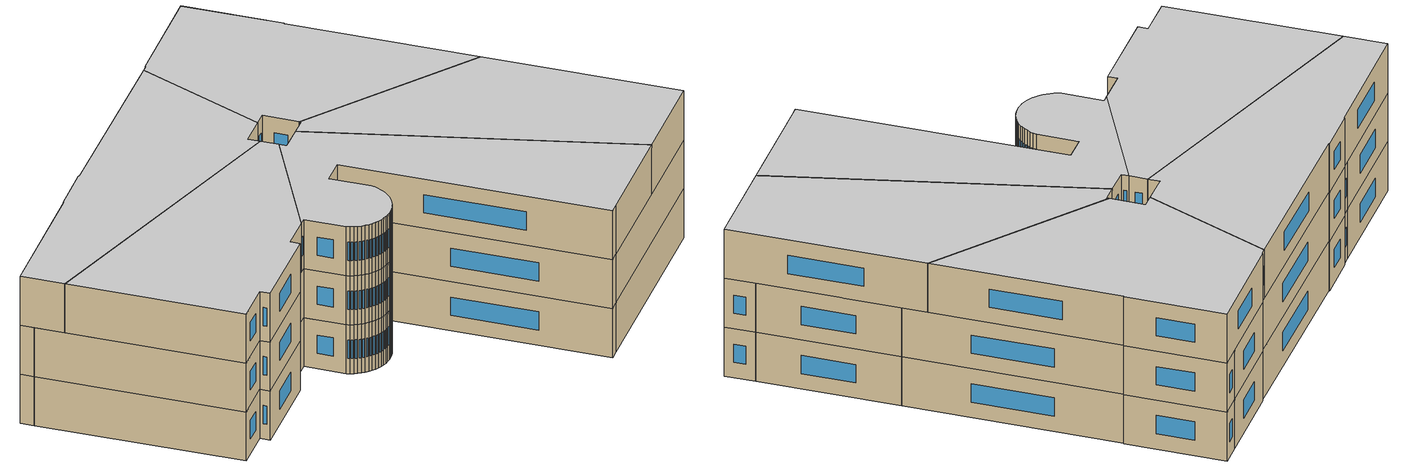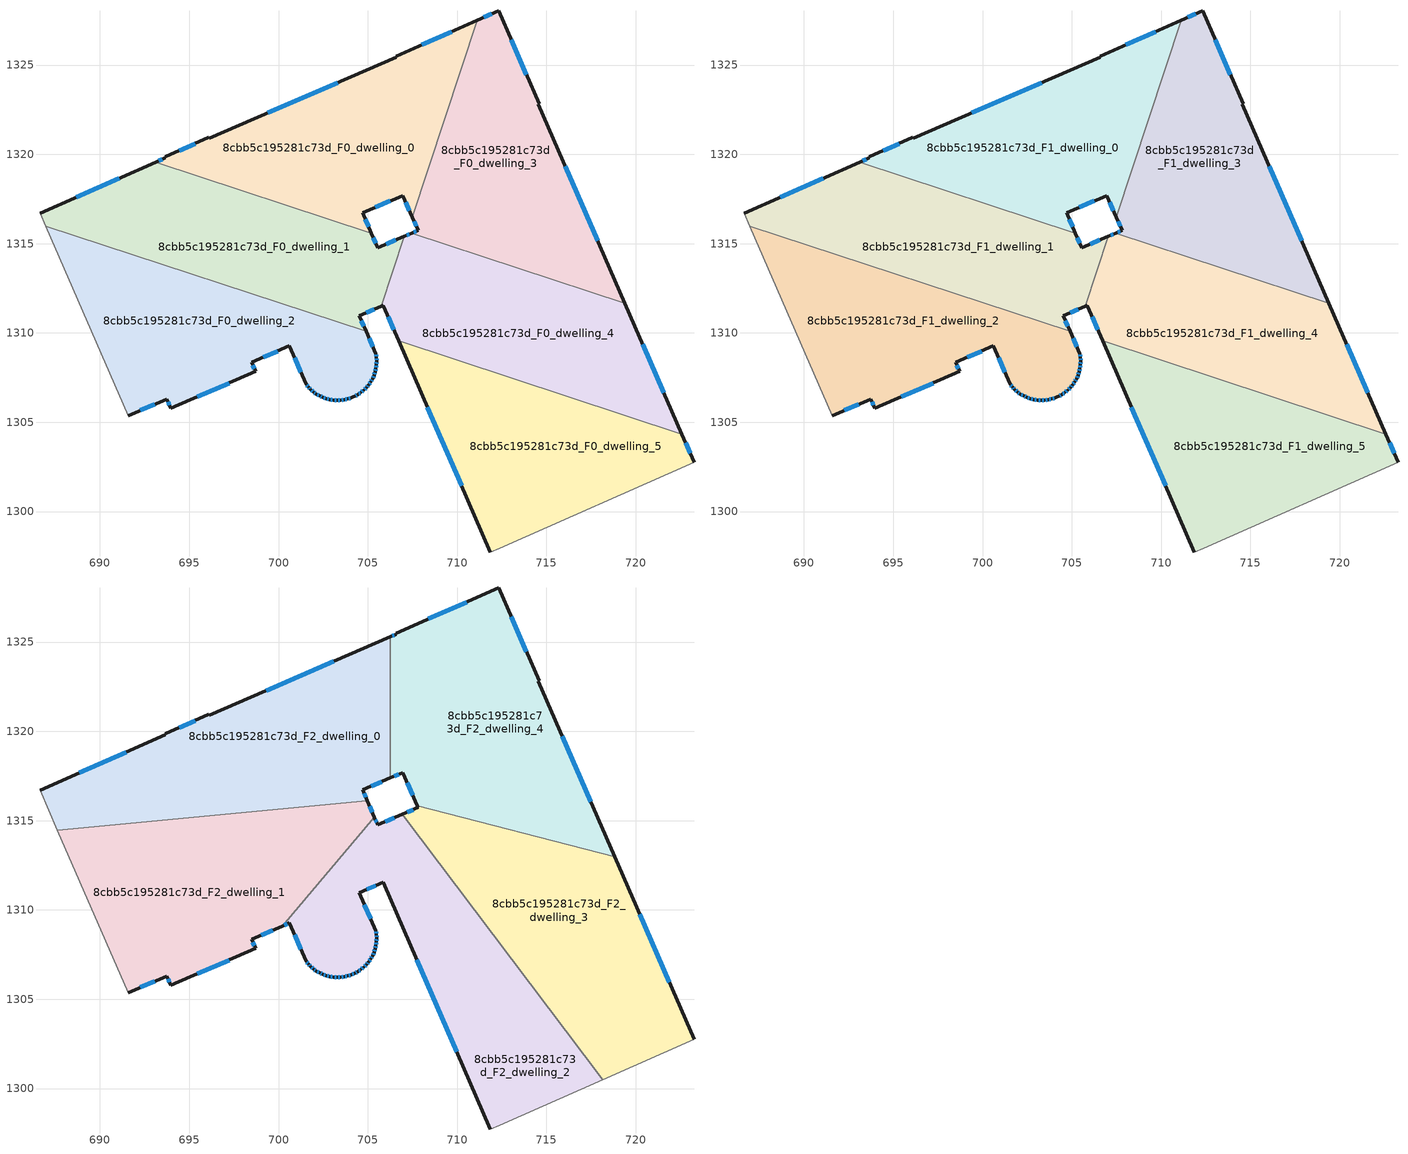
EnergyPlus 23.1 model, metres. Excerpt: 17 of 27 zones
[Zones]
8cbb5c195281c73d_F0_dwelling_0
 floor ground (EU_floor_Construction): 711.12,1327.51 707.49,1316.47 706.96,1317.7 704.71,1316.72 705.19,1315.6 693.11,1319.57 693.66,1319.81 693.67,1319.86 696.1,1320.95 696.13,1320.91 706.59,1325.44 706.59,1325.5 z0
 wall outside (EU_wall_Construction): 711.12,1327.51 706.59,1325.5 706.59,1325.44 696.13,1320.91 696.1,1320.95 693.67,1319.86 693.66,1319.81 693.11,1319.57 / 705.19,1315.6 704.71,1316.72 706.96,1317.7 707.49,1316.47 z0:3
 wall to 8cbb5c195281c73d_F0_dwelling_3 (EU_wall_Construction): 707.49,1316.47 711.12,1327.51 z0:3
 wall to 8cbb5c195281c73d_F0_dwelling_1 (EU_wall_Construction): 693.11,1319.57 705.19,1315.6 z0:3
 window (EU_Window_Construction): 703.31,1324.02 699.41,1322.33 / 709.7,1326.88 708.01,1326.13 / 707.13,1317.31 707.33,1316.86 / 705.41,1317.03 706.26,1317.39 / 705.04,1315.95 704.86,1316.37 / 693.49,1319.73 693.29,1319.64 / 695.34,1320.61 694.43,1320.2 z0.94:2.06
8cbb5c195281c73d_F0_dwelling_1
 floor ground (EU_floor_Construction): 707.04,1315.41 705.76,1311.51 704.52,1310.98 704.9,1310.09 686.96,1315.99 686.64,1316.7 693.11,1319.57 705.19,1315.6 705.55,1314.77 z0
 wall outside (EU_wall_Construction): 704.9,1310.09 704.52,1310.98 705.76,1311.51 / 693.11,1319.57 686.64,1316.7 / 707.04,1315.41 705.55,1314.77 705.19,1315.6 z0:3
 wall adiabatic (EU_wall_Construction): 686.64,1316.7 686.96,1315.99 z0:3
 wall to 8cbb5c195281c73d_F0_dwelling_2 (EU_wall_Construction): 686.96,1315.99 704.9,1310.09 z0:3
 wall to 8cbb5c195281c73d_F0_dwelling_4 (EU_wall_Construction): 705.76,1311.51 707.04,1315.41 z0:3
 window (EU_Window_Construction): 704.78,1310.37 704.64,1310.7 / 691.09,1318.67 688.67,1317.6 / 705.44,1315.03 705.3,1315.34 / 706.57,1315.21 706.02,1314.97 / 704.91,1311.14 705.37,1311.34 z0.94:2.06
8cbb5c195281c73d_F0_dwelling_2
 floor ground (EU_floor_Construction): 704.9,1310.09 705.45,1308.83 705.48,1308.63 705.49,1308.43 705.48,1308.22 705.45,1308.02 705.41,1307.82 705.35,1307.63 705.26,1307.44 705.17,1307.27 705.05,1307.09 704.92,1306.94 704.77,1306.79 704.62,1306.67 704.45,1306.55 704.27,1306.45 704.19,1306.42 704.08,1306.37 703.88,1306.3 703.68,1306.26 703.48,1306.24 703.28,1306.22 703.07,1306.24 702.87,1306.27 702.67,1306.32 702.48,1306.39 702.3,1306.48 702.12,1306.57 701.96,1306.7 701.8,1306.83 701.66,1306.98 701.54,1307.13 700.61,1309.28 698.49,1308.36 698.72,1307.84 693.96,1305.78 693.74,1306.3 691.58,1305.37 686.96,1315.99 z0
 wall outside (EU_wall_Construction): 691.58,1305.37 693.74,1306.3 693.96,1305.78 698.72,1307.84 698.49,1308.36 700.61,1309.28 701.54,1307.13 701.66,1306.98 701.8,1306.83 701.96,1306.7 702.12,1306.57 702.3,1306.48 702.48,1306.39 702.67,1306.32 702.87,1306.27 703.07,1306.24 703.28,1306.22 703.48,1306.24 703.68,1306.26 703.88,1306.3 704.08,1306.37 704.19,1306.42 704.27,1306.45 704.45,1306.55 704.62,1306.67 704.77,1306.79 704.92,1306.94 705.05,1307.09 705.17,1307.27 705.26,1307.44 705.35,1307.63 705.41,1307.82 705.45,1308.02 705.48,1308.22 705.49,1308.43 705.48,1308.63 705.45,1308.83 704.9,1310.09 z0:3
 wall adiabatic (EU_wall_Construction): 686.96,1315.99 691.58,1305.37 z0:3
 window (EU_Window_Construction): 703.55,1306.25 703.62,1306.25 / 703.35,1306.23 703.42,1306.23 / 703.14,1306.24 703.22,1306.23 / 702.94,1306.26 703.01,1306.25 / 702.74,1306.31 702.81,1306.29 / 702.54,1306.37 702.61,1306.35 / 702.36,1306.45 702.42,1306.42 / 702.18,1306.54 702.24,1306.51 / 702.01,1306.66 702.07,1306.61 / 701.85,1306.79 701.91,1306.74 / 701.71,1306.93 701.76,1306.88 / 701.58,1307.08 701.62,1307.03 / 700.9,1308.61 701.25,1307.81 / 699.15,1308.65 699.95,1308.99 / 698.64,1308.01 698.56,1308.2 / 695.45,1306.43 697.23,1307.2 / 693.81,1306.14 693.89,1305.94 / 692.26,1305.66 693.07,1306.01 / 705.28,1309.23 705.07,1309.7 / 705.47,1308.7 705.46,1308.77 / 705.49,1308.5 705.49,1308.57 / 705.48,1308.29 705.49,1308.37 / 705.46,1308.09 705.47,1308.16 / 705.42,1307.88 705.44,1307.96 / 705.37,1307.69 705.39,1307.76 / 705.29,1307.5 705.32,1307.57 / 705.2,1307.32 705.23,1307.39 / 705.08,1307.15 705.13,1307.21 / 704.96,1306.99 705.01,1307.05 / 704.82,1306.84 704.87,1306.9 / 704.67,1306.71 704.72,1306.75 / 704.5,1306.59 704.56,1306.63 / 704.33,1306.48 704.39,1306.52 / 703.94,1306.33 704.02,1306.35 / 703.75,1306.28 703.82,1306.29 z0.94:2.06
8cbb5c195281c73d_F0_dwelling_3
 floor ground (EU_floor_Construction): 712.32,1328.04 714.58,1322.84 714.54,1322.82 719.39,1311.67 707.46,1315.59 707.81,1315.74 707.49,1316.47 711.12,1327.51 z0
 wall outside (EU_wall_Construction): 719.39,1311.67 714.54,1322.82 714.58,1322.84 712.32,1328.04 711.12,1327.51 / 707.49,1316.47 707.81,1315.74 707.46,1315.59 z0:3
 wall to 8cbb5c195281c73d_F0_dwelling_4 (EU_wall_Construction): 707.46,1315.59 719.39,1311.67 z0:3
 window (EU_Window_Construction): 711.95,1327.87 711.5,1327.67 / 713.87,1324.47 713.03,1326.41 / 717.87,1315.17 716.06,1319.32 / 707.7,1315.69 707.57,1315.64 / 707.59,1316.24 707.71,1315.97 z0.94:2.06
8cbb5c195281c73d_F0_dwelling_4
 floor ground (EU_floor_Construction): 719.39,1311.67 722.57,1304.34 706.72,1309.55 705.86,1311.52 705.85,1311.55 705.76,1311.51 707.04,1315.41 707.46,1315.59 z0
 wall outside (EU_wall_Construction): 722.57,1304.34 719.39,1311.67 / 705.76,1311.51 705.85,1311.55 705.86,1311.52 706.72,1309.55 / 707.46,1315.59 707.04,1315.41 z0:3
 wall to 8cbb5c195281c73d_F0_dwelling_5 (EU_wall_Construction): 706.72,1309.55 722.57,1304.34 z0:3
 window (EU_Window_Construction): 721.58,1306.64 720.39,1309.37 / 706.13,1310.9 706.45,1310.17 / 707.33,1315.53 707.17,1315.47 z0.94:2.06
8cbb5c195281c73d_F0_dwelling_5
 floor ground (EU_floor_Construction): 722.57,1304.34 723.26,1302.76 712.38,1297.95 711.86,1297.72 706.72,1309.55 z0
 wall outside (EU_wall_Construction): 723.26,1302.76 722.57,1304.34 / 706.72,1309.55 711.86,1297.72 z0:3
 wall adiabatic (EU_wall_Construction): 711.86,1297.72 712.38,1297.95 723.26,1302.76 z0:3
 window (EU_Window_Construction): 723.05,1303.26 722.79,1303.85 / 708.33,1305.84 710.25,1301.43 z0.94:2.06
8cbb5c195281c73d_F1_dwelling_0
 floor to 8cbb5c195281c73d_F0_dwelling_0 (EU_floor_Construction): 711.12,1327.51 707.49,1316.47 706.96,1317.7 704.71,1316.72 705.19,1315.6 693.11,1319.57 693.66,1319.81 693.67,1319.86 696.1,1320.95 696.13,1320.91 706.59,1325.44 706.59,1325.5 z3
 wall outside (EU_wall_Construction): 711.12,1327.51 706.59,1325.5 706.59,1325.44 696.13,1320.91 696.1,1320.95 693.67,1319.86 693.66,1319.81 693.11,1319.57 / 705.19,1315.6 704.71,1316.72 706.96,1317.7 707.49,1316.47 z3:6
 wall to 8cbb5c195281c73d_F1_dwelling_3 (EU_wall_Construction): 707.49,1316.47 711.12,1327.51 z3:6
 wall to 8cbb5c195281c73d_F1_dwelling_1 (EU_wall_Construction): 693.11,1319.57 705.19,1315.6 z3:6
 window (EU_Window_Construction): 703.31,1324.02 699.41,1322.33 / 709.7,1326.88 708.01,1326.13 / 707.13,1317.31 707.33,1316.86 / 705.41,1317.03 706.26,1317.39 / 705.04,1315.95 704.86,1316.37 / 693.49,1319.73 693.29,1319.64 / 695.34,1320.61 694.43,1320.2 z3.94:5.06
8cbb5c195281c73d_F1_dwelling_1
 floor to 8cbb5c195281c73d_F0_dwelling_1 (EU_floor_Construction): 707.04,1315.41 705.76,1311.51 704.52,1310.98 704.9,1310.09 686.96,1315.99 686.64,1316.7 693.11,1319.57 705.19,1315.6 705.55,1314.77 z3
 wall outside (EU_wall_Construction): 704.9,1310.09 704.52,1310.98 705.76,1311.51 / 693.11,1319.57 686.64,1316.7 / 707.04,1315.41 705.55,1314.77 705.19,1315.6 z3:6
 wall adiabatic (EU_wall_Construction): 686.64,1316.7 686.96,1315.99 z3:6
 wall to 8cbb5c195281c73d_F1_dwelling_2 (EU_wall_Construction): 686.96,1315.99 704.9,1310.09 z3:6
 wall to 8cbb5c195281c73d_F1_dwelling_4 (EU_wall_Construction): 705.76,1311.51 707.04,1315.41 z3:6
 window (EU_Window_Construction): 704.78,1310.37 704.64,1310.7 / 691.09,1318.67 688.67,1317.6 / 705.44,1315.03 705.3,1315.34 / 706.57,1315.21 706.02,1314.97 / 704.91,1311.14 705.37,1311.34 z3.94:5.06
8cbb5c195281c73d_F1_dwelling_2
 floor to 8cbb5c195281c73d_F0_dwelling_2 (EU_floor_Construction): 704.9,1310.09 705.45,1308.83 705.48,1308.63 705.49,1308.43 705.48,1308.22 705.45,1308.02 705.41,1307.82 705.35,1307.63 705.26,1307.44 705.17,1307.27 705.05,1307.09 704.92,1306.94 704.77,1306.79 704.62,1306.67 704.45,1306.55 704.27,1306.45 704.19,1306.42 704.08,1306.37 703.88,1306.3 703.68,1306.26 703.48,1306.24 703.28,1306.22 703.07,1306.24 702.87,1306.27 702.67,1306.32 702.48,1306.39 702.3,1306.48 702.12,1306.57 701.96,1306.7 701.8,1306.83 701.66,1306.98 701.54,1307.13 700.61,1309.28 698.49,1308.36 698.72,1307.84 693.96,1305.78 693.74,1306.3 691.58,1305.37 686.96,1315.99 z3
 wall outside (EU_wall_Construction): 691.58,1305.37 693.74,1306.3 693.96,1305.78 698.72,1307.84 698.49,1308.36 700.61,1309.28 701.54,1307.13 701.66,1306.98 701.8,1306.83 701.96,1306.7 702.12,1306.57 702.3,1306.48 702.48,1306.39 702.67,1306.32 702.87,1306.27 703.07,1306.24 703.28,1306.22 703.48,1306.24 703.68,1306.26 703.88,1306.3 704.08,1306.37 704.19,1306.42 704.27,1306.45 704.45,1306.55 704.62,1306.67 704.77,1306.79 704.92,1306.94 705.05,1307.09 705.17,1307.27 705.26,1307.44 705.35,1307.63 705.41,1307.82 705.45,1308.02 705.48,1308.22 705.49,1308.43 705.48,1308.63 705.45,1308.83 704.9,1310.09 z3:6
 wall adiabatic (EU_wall_Construction): 686.96,1315.99 691.58,1305.37 z3:6
 window (EU_Window_Construction): 703.55,1306.25 703.62,1306.25 / 703.35,1306.23 703.42,1306.23 / 703.14,1306.24 703.22,1306.23 / 702.94,1306.26 703.01,1306.25 / 702.74,1306.31 702.81,1306.29 / 702.54,1306.37 702.61,1306.35 / 702.36,1306.45 702.42,1306.42 / 702.18,1306.54 702.24,1306.51 / 702.01,1306.66 702.07,1306.61 / 701.85,1306.79 701.91,1306.74 / 701.71,1306.93 701.76,1306.88 / 701.58,1307.08 701.62,1307.03 / 700.9,1308.61 701.25,1307.81 / 699.15,1308.65 699.95,1308.99 / 698.64,1308.01 698.56,1308.2 / 695.45,1306.43 697.23,1307.2 / 693.81,1306.14 693.89,1305.94 / 692.26,1305.66 693.07,1306.01 / 705.28,1309.23 705.07,1309.7 / 705.47,1308.7 705.46,1308.77 / 705.49,1308.5 705.49,1308.57 / 705.48,1308.29 705.49,1308.37 / 705.46,1308.09 705.47,1308.16 / 705.42,1307.88 705.44,1307.96 / 705.37,1307.69 705.39,1307.76 / 705.29,1307.5 705.32,1307.57 / 705.2,1307.32 705.23,1307.39 / 705.08,1307.15 705.13,1307.21 / 704.96,1306.99 705.01,1307.05 / 704.82,1306.84 704.87,1306.9 / 704.67,1306.71 704.72,1306.75 / 704.5,1306.59 704.56,1306.63 / 704.33,1306.48 704.39,1306.52 / 703.94,1306.33 704.02,1306.35 / 703.75,1306.28 703.82,1306.29 z3.94:5.06
8cbb5c195281c73d_F1_dwelling_3
 floor to 8cbb5c195281c73d_F0_dwelling_3 (EU_floor_Construction): 712.32,1328.04 714.58,1322.84 714.54,1322.82 719.39,1311.67 707.46,1315.59 707.81,1315.74 707.49,1316.47 711.12,1327.51 z3
 wall outside (EU_wall_Construction): 719.39,1311.67 714.54,1322.82 714.58,1322.84 712.32,1328.04 711.12,1327.51 / 707.49,1316.47 707.81,1315.74 707.46,1315.59 z3:6
 wall to 8cbb5c195281c73d_F1_dwelling_4 (EU_wall_Construction): 707.46,1315.59 719.39,1311.67 z3:6
 window (EU_Window_Construction): 711.95,1327.87 711.5,1327.67 / 713.87,1324.47 713.03,1326.41 / 717.87,1315.17 716.06,1319.32 / 707.7,1315.69 707.57,1315.64 / 707.59,1316.24 707.71,1315.97 z3.94:5.06
8cbb5c195281c73d_F1_dwelling_4
 floor to 8cbb5c195281c73d_F0_dwelling_4 (EU_floor_Construction): 719.39,1311.67 722.57,1304.34 706.72,1309.55 705.86,1311.52 705.85,1311.55 705.76,1311.51 707.04,1315.41 707.46,1315.59 z3
 wall outside (EU_wall_Construction): 722.57,1304.34 719.39,1311.67 / 705.76,1311.51 705.85,1311.55 705.86,1311.52 706.72,1309.55 / 707.46,1315.59 707.04,1315.41 z3:6
 wall to 8cbb5c195281c73d_F1_dwelling_5 (EU_wall_Construction): 706.72,1309.55 722.57,1304.34 z3:6
 window (EU_Window_Construction): 721.58,1306.64 720.39,1309.37 / 706.13,1310.9 706.45,1310.17 / 707.33,1315.53 707.17,1315.47 z3.94:5.06
8cbb5c195281c73d_F1_dwelling_5
 floor to 8cbb5c195281c73d_F0_dwelling_5 (EU_floor_Construction): 722.57,1304.34 723.26,1302.76 712.38,1297.95 711.86,1297.72 706.72,1309.55 z3
 wall outside (EU_wall_Construction): 723.26,1302.76 722.57,1304.34 / 706.72,1309.55 711.86,1297.72 z3:6
 wall adiabatic (EU_wall_Construction): 711.86,1297.72 712.38,1297.95 723.26,1302.76 z3:6
 window (EU_Window_Construction): 723.05,1303.26 722.79,1303.85 / 708.33,1305.84 710.25,1301.43 z3.94:5.06
8cbb5c195281c73d_F2_dwelling_0
 floor to 8cbb5c195281c73d_F1_dwelling_0 (EU_floor_Construction): 706.26,1325.3 706.26,1317.39 704.71,1316.72 704.97,1316.11 703.93,1316.01 693.11,1319.57 693.66,1319.81 693.67,1319.86 696.1,1320.95 696.13,1320.91 z6
 floor to 8cbb5c195281c73d_F1_dwelling_1 (EU_floor_Construction): 703.93,1316.01 691.76,1314.85 686.64,1316.7 693.11,1319.57 z6; 691.76,1314.85 690.72,1314.75 686.96,1315.99 686.64,1316.7 z6
 floor to 8cbb5c195281c73d_F1_dwelling_2 (EU_floor_Construction): 690.72,1314.75 687.62,1314.46 686.96,1315.99 z6
 wall outside (EU_wall_Construction): 706.26,1325.3 696.13,1320.91 696.1,1320.95 693.67,1319.86 693.66,1319.81 686.64,1316.7 / 704.97,1316.11 704.71,1316.72 706.26,1317.39 z6:9
 wall adiabatic (EU_wall_Construction): 686.64,1316.7 687.62,1314.46 z6:9
 wall to 8cbb5c195281c73d_F2_dwelling_4 (EU_wall_Construction): 706.26,1317.39 706.26,1325.3 z6:9
 wall to 8cbb5c195281c73d_F2_dwelling_1 (EU_wall_Construction): 687.62,1314.46 704.97,1316.11 z6:9
 window (EU_Window_Construction): 695.34,1320.61 694.43,1320.2 / 703.08,1323.92 699.3,1322.28 / 705.19,1316.93 705.77,1317.18 / 704.89,1316.3 704.79,1316.53 / 691.46,1318.83 688.84,1317.68 z6.94:8.06
 ceiling to 8cbb5c195281c73d_F3_dwelling_0 (EU_floor_Construction): 704.97,1316.11 704.71,1316.72 706.26,1317.39 706.26,1325.3 696.13,1320.91 696.1,1320.95 693.67,1319.86 693.66,1319.81 686.64,1316.7 687.62,1314.46 z9
8cbb5c195281c73d_F2_dwelling_1
 floor to 8cbb5c195281c73d_F1_dwelling_0 (EU_floor_Construction): 704.97,1316.11 705.19,1315.6 703.93,1316.01 z6
 floor to 8cbb5c195281c73d_F1_dwelling_1 (EU_floor_Construction): 705.19,1315.6 705.37,1315.19 703.21,1312.65 701.59,1311.18 690.72,1314.75 703.93,1316.01 z6; 703.21,1312.65 701.88,1311.08 701.59,1311.18 z6
 floor to 8cbb5c195281c73d_F1_dwelling_2 (EU_floor_Construction): 701.59,1311.18 698.49,1308.36 698.72,1307.84 693.96,1305.78 693.74,1306.3 691.58,1305.37 687.62,1314.46 690.72,1314.75 z6; 701.88,1311.08 700.2,1309.1 698.49,1308.36 701.59,1311.18 z6
 wall outside (EU_wall_Construction): 691.58,1305.37 693.74,1306.3 693.96,1305.78 698.72,1307.84 698.49,1308.36 700.2,1309.1 / 705.37,1315.19 704.97,1316.11 z6:9
 wall adiabatic (EU_wall_Construction): 687.62,1314.46 691.58,1305.37 z6:9
 wall to 8cbb5c195281c73d_F2_dwelling_2 (EU_wall_Construction): 700.2,1309.1 705.37,1315.19 z6:9
 window (EU_Window_Construction): 695.45,1306.43 697.23,1307.2 / 693.81,1306.14 693.89,1305.94 / 692.26,1305.66 693.07,1306.01 / 705.24,1315.48 705.1,1315.82 / 699.02,1308.59 699.66,1308.87 / 698.64,1308.01 698.56,1308.2 z6.94:8.06
 ceiling to 8cbb5c195281c73d_F3_dwelling_1 (EU_floor_Construction): 700.2,1309.1 705.37,1315.19 704.97,1316.11 687.62,1314.46 691.58,1305.37 693.74,1306.3 693.96,1305.78 698.72,1307.84 698.49,1308.36 z9
8cbb5c195281c73d_F2_dwelling_2
 floor to 8cbb5c195281c73d_F1_dwelling_1 (EU_floor_Construction): 706.92,1315.36 706.99,1315.26 705.76,1311.51 704.52,1310.98 704.9,1310.09 701.88,1311.08 705.37,1315.19 705.55,1314.77 z6
 floor to 8cbb5c195281c73d_F1_dwelling_2 (EU_floor_Construction): 704.9,1310.09 705.45,1308.83 705.48,1308.63 705.49,1308.43 705.48,1308.22 705.45,1308.02 705.41,1307.82 705.35,1307.63 705.26,1307.44 705.17,1307.27 705.05,1307.09 704.92,1306.94 704.77,1306.79 704.62,1306.67 704.45,1306.55 704.27,1306.45 704.08,1306.37 703.88,1306.3 703.68,1306.26 703.48,1306.24 703.28,1306.22 703.07,1306.24 702.87,1306.27 702.67,1306.32 702.48,1306.39 702.3,1306.48 702.12,1306.57 701.96,1306.7 701.8,1306.83 701.66,1306.98 701.54,1307.13 700.61,1309.28 700.2,1309.1 701.88,1311.08 z6
 floor to 8cbb5c195281c73d_F1_dwelling_4 (EU_floor_Construction): 706.99,1315.26 712.83,1307.54 706.72,1309.55 705.86,1311.52 705.85,1311.55 705.76,1311.51 z6
 floor to 8cbb5c195281c73d_F1_dwelling_5 (EU_floor_Construction): 712.83,1307.54 718.15,1300.51 712.38,1297.95 711.86,1297.72 706.72,1309.55 z6
 wall outside (EU_wall_Construction): 700.2,1309.1 700.61,1309.28 701.54,1307.13 701.66,1306.98 701.8,1306.83 701.96,1306.7 702.12,1306.57 702.3,1306.48 702.48,1306.39 702.67,1306.32 702.87,1306.27 703.07,1306.24 703.28,1306.22 703.48,1306.24 703.68,1306.26 703.88,1306.3 704.08,1306.37 704.27,1306.45 704.45,1306.55 704.62,1306.67 704.77,1306.79 704.92,1306.94 705.05,1307.09 705.17,1307.27 705.26,1307.44 705.35,1307.63 705.41,1307.82 705.45,1308.02 705.48,1308.22 705.49,1308.43 705.48,1308.63 705.45,1308.83 704.52,1310.98 705.85,1311.55 711.86,1297.72 / 706.92,1315.36 705.55,1314.77 705.37,1315.19 z6:9
 wall adiabatic (EU_wall_Construction): 711.86,1297.72 712.38,1297.95 718.15,1300.51 z6:9
 wall to 8cbb5c195281c73d_F2_dwelling_3 (EU_wall_Construction): 718.15,1300.51 706.92,1315.36 z6:9
 window (EU_Window_Construction): 707.73,1307.22 709.98,1302.06 / 704.94,1311.16 705.43,1311.37 / 705.16,1309.5 704.81,1310.3 / 705.47,1308.7 705.46,1308.77 / 705.49,1308.5 705.49,1308.57 / 705.48,1308.29 705.49,1308.37 / 705.46,1308.09 705.47,1308.16 / 705.42,1307.88 705.44,1307.96 / 705.37,1307.69 705.39,1307.76 / 705.29,1307.5 705.32,1307.57 / 705.2,1307.32 705.23,1307.39 / 705.08,1307.15 705.13,1307.21 / 704.96,1306.99 705.01,1307.05 / 704.82,1306.84 704.87,1306.9 / 704.67,1306.71 704.72,1306.75 / 704.5,1306.59 704.56,1306.63 / 704.33,1306.48 704.39,1306.52 / 704.14,1306.4 704.21,1306.43 / 703.94,1306.33 704.02,1306.35 / 703.75,1306.28 703.82,1306.29 / 703.55,1306.25 703.62,1306.25 / 703.35,1306.23 703.42,1306.23 / 703.14,1306.24 703.22,1306.23 / 702.94,1306.26 703.01,1306.25 / 702.74,1306.31 702.81,1306.29 / 702.54,1306.37 702.61,1306.35 / 702.36,1306.45 702.42,1306.42 / 702.18,1306.54 702.24,1306.51 / 702.01,1306.66 702.07,1306.61 / 701.85,1306.79 701.91,1306.74 / 701.71,1306.93 701.76,1306.88 / 701.58,1307.08 701.62,1307.03 / 700.9,1308.61 701.25,1307.81 / 700.33,1309.16 700.48,1309.22 / 705.49,1314.9 705.43,1315.05 / 706.49,1315.17 705.98,1314.95 z6.94:8.06
 ceiling to 8cbb5c195281c73d_F3_dwelling_2 (EU_floor_Construction): 718.15,1300.51 706.92,1315.36 705.55,1314.77 705.37,1315.19 700.2,1309.1 700.61,1309.28 701.54,1307.13 701.66,1306.98 701.8,1306.83 701.96,1306.7 702.12,1306.57 702.3,1306.48 702.48,1306.39 702.67,1306.32 702.87,1306.27 703.07,1306.24 703.28,1306.22 703.48,1306.24 703.68,1306.26 703.88,1306.3 704.08,1306.37 704.27,1306.45 704.45,1306.55 704.62,1306.67 704.77,1306.79 704.92,1306.94 705.05,1307.09 705.17,1307.27 705.26,1307.44 705.35,1307.63 705.41,1307.82 705.45,1308.02 705.48,1308.22 705.49,1308.43 705.48,1308.63 705.45,1308.83 704.52,1310.98 705.85,1311.55 711.86,1297.72 712.38,1297.95 z9
8cbb5c195281c73d_F2_dwelling_3
 floor to 8cbb5c195281c73d_F1_dwelling_4 (EU_floor_Construction): 719.39,1311.67 722.57,1304.34 712.83,1307.54 706.99,1315.26 707.04,1315.41 707.46,1315.59 z6
 floor to 8cbb5c195281c73d_F1_dwelling_5 (EU_floor_Construction): 722.57,1304.34 723.26,1302.76 718.15,1300.51 712.83,1307.54 z6
 floor to 8cbb5c195281c73d_F1_dwelling_3 (EU_floor_Construction): 718.82,1312.98 719.39,1311.67 707.46,1315.59 707.81,1315.74 707.77,1315.84 z6
 wall outside (EU_wall_Construction): 707.77,1315.84 707.81,1315.74 706.92,1315.36 / 723.26,1302.76 718.82,1312.98 z6:9
 wall adiabatic (EU_wall_Construction): 718.15,1300.51 723.26,1302.76 z6:9
 wall to 8cbb5c195281c73d_F2_dwelling_4 (EU_wall_Construction): 718.82,1312.98 707.76,1315.84 z6:9
 window (EU_Window_Construction): 707.53,1315.62 707.2,1315.48 / 721.87,1305.96 720.21,1309.77 z6.94:8.06
 ceiling to 8cbb5c195281c73d_F3_dwelling_3 (EU_floor_Construction): 723.26,1302.76 718.82,1312.98 707.76,1315.84 707.81,1315.74 706.92,1315.36 718.15,1300.51 z9
8cbb5c195281c73d_F2_dwelling_4
 floor to 8cbb5c195281c73d_F1_dwelling_0 (EU_floor_Construction): 711.12,1327.51 707.49,1316.47 706.96,1317.7 706.26,1317.39 706.26,1325.3 706.59,1325.44 706.59,1325.5 z6
 floor to 8cbb5c195281c73d_F1_dwelling_3 (EU_floor_Construction): 712.32,1328.04 714.58,1322.84 714.54,1322.82 718.82,1312.98 707.77,1315.84 707.49,1316.47 711.12,1327.51 z6
 wall outside (EU_wall_Construction): 706.26,1317.39 706.96,1317.7 707.77,1315.84 / 718.82,1312.98 714.54,1322.82 714.58,1322.84 712.32,1328.04 706.59,1325.5 706.59,1325.44 706.26,1325.3 z6:9
 window (EU_Window_Construction): 707.22,1317.12 707.51,1316.42 / 706.48,1317.49 706.74,1317.6 / 706.48,1325.39 706.36,1325.34 / 710.53,1327.24 708.39,1326.3 / 713.87,1324.47 713.03,1326.41 / 717.48,1316.06 715.89,1319.73 z6.94:8.06
 ceiling to 8cbb5c195281c73d_F3_dwelling_4 (EU_floor_Construction): 718.82,1312.98 714.54,1322.82 714.58,1322.84 712.32,1328.04 706.59,1325.5 706.59,1325.44 706.26,1325.3 706.26,1317.39 706.96,1317.7 707.76,1315.84 z9
[Building]
EU S2 Campaign: North Axis=0; Terrain=City; Solar Distribution=FullExterior
[Site:Location]
Vienna: Latitude=48; Longitude=16.5; Time Zone=1; Elevation=183
[SizingPeriod:WeatherFileDays]
AnnualSizingPeriod: Begin Month=1; Begin Day of Month=1; End Month=12; End Day of Month=31; Day of Week for Start Day=Monday; Use Weather File Daylight Saving Period=No; Use Weather File Rain and Snow Indicators=No
[MATERIAL]
EU_InternalMass_Material: Roughness=MediumRough; Thickness=0.1; Conductivity=1; Density=1800; Specific Heat=900; Thermal Absorptance=0.9; Solar Absorptance=0.7; Visible Absorptance=0.7
[MATERIAL:NOMASS] Roughness=MediumRough; Thermal Absorptance=0.9; Solar Absorptance=0.7; Visible Absorptance=0.7
Name | Thermal Resistance
EU_wall_NoMass | 0.914258
EU_floor_NoMass | 1.09711
[WINDOWMATERIAL:SIMPLEGLAZINGSYSTEM]
EU_Window_SimpleGlazing: UFactor=2.09642; Solar Heat Gain Coefficient=0.65; Visible Transmittance=0.65
[CONSTRUCTION]
EU_wall_Construction: EU_wall_NoMass
EU_floor_Construction: EU_floor_NoMass
EU_Window_Construction: EU_Window_SimpleGlazing
EU_InternalMass_Construction: EU_InternalMass_Material
[ZONE] Type=1; Multiplier=1; Ceiling Height=autocalculate; Floor Area=autocalculate; Part of Total Floor Area=Yes
Name | Volume
8cbb5c195281c73d_F0_dwelling_0 | 274.454
8cbb5c195281c73d_F1_dwelling_0 | 274.453
8cbb5c195281c73d_F2_dwelling_0 | 329.832
8cbb5c195281c73d_F0_dwelling_1 | 273.992
8cbb5c195281c73d_F1_dwelling_1 | 273.991
8cbb5c195281c73d_F2_dwelling_1 | 329.804
8cbb5c195281c73d_F0_dwelling_2; 8cbb5c195281c73d_F1_dwelling_2 | 279.623
8cbb5c195281c73d_F2_dwelling_2 | 329.845
8cbb5c195281c73d_F0_dwelling_3; 8cbb5c195281c73d_F1_dwelling_3 | 273.289
8cbb5c195281c73d_F2_dwelling_3 | 329.801
8cbb5c195281c73d_F0_dwelling_4; 8cbb5c195281c73d_F1_dwelling_4 | 274.494
8cbb5c195281c73d_F2_dwelling_4 | 329.799
8cbb5c195281c73d_F0_dwelling_5; 8cbb5c195281c73d_F1_dwelling_5 | 273.269
[INTERNALMASS] Construction=EU_InternalMass_Construction
Name | Zone or ZoneList | Surface Area
8cbb5c195281c73d_F0_dwelling_0_EU_InternalMass | 8cbb5c195281c73d_F0_dwelling_0 | 91.4842
8cbb5c195281c73d_F0_dwelling_1_EU_InternalMass | 8cbb5c195281c73d_F0_dwelling_1 | 91.33
8cbb5c195281c73d_F0_dwelling_2_EU_InternalMass | 8cbb5c195281c73d_F0_dwelling_2 | 93.2072
8cbb5c195281c73d_F0_dwelling_3_EU_InternalMass | 8cbb5c195281c73d_F0_dwelling_3 | 91.0961
8cbb5c195281c73d_F0_dwelling_4_EU_InternalMass | 8cbb5c195281c73d_F0_dwelling_4 | 91.4979
8cbb5c195281c73d_F0_dwelling_5_EU_InternalMass | 8cbb5c195281c73d_F0_dwelling_5 | 91.0899
8cbb5c195281c73d_F1_dwelling_0_EU_InternalMass | 8cbb5c195281c73d_F1_dwelling_0 | 91.4842
8cbb5c195281c73d_F1_dwelling_1_EU_InternalMass | 8cbb5c195281c73d_F1_dwelling_1 | 91.33
8cbb5c195281c73d_F1_dwelling_2_EU_InternalMass | 8cbb5c195281c73d_F1_dwelling_2 | 93.2072
8cbb5c195281c73d_F1_dwelling_3_EU_InternalMass | 8cbb5c195281c73d_F1_dwelling_3 | 91.0961
8cbb5c195281c73d_F1_dwelling_4_EU_InternalMass | 8cbb5c195281c73d_F1_dwelling_4 | 91.4979
8cbb5c195281c73d_F1_dwelling_5_EU_InternalMass | 8cbb5c195281c73d_F1_dwelling_5 | 91.0899
8cbb5c195281c73d_F2_dwelling_0_EU_InternalMass | 8cbb5c195281c73d_F2_dwelling_0 | 109.946
8cbb5c195281c73d_F2_dwelling_1_EU_InternalMass | 8cbb5c195281c73d_F2_dwelling_1 | 109.936
8cbb5c195281c73d_F2_dwelling_2_EU_InternalMass | 8cbb5c195281c73d_F2_dwelling_2 | 109.949
8cbb5c195281c73d_F2_dwelling_3_EU_InternalMass | 8cbb5c195281c73d_F2_dwelling_3 | 109.943
8cbb5c195281c73d_F2_dwelling_4_EU_InternalMass | 8cbb5c195281c73d_F2_dwelling_4 | 109.934
[OTHEREQUIPMENT] Fuel Type=Electricity; Design Level Calculation Method=Watts/Area; Power per Zone Floor Area=1; Fraction Latent=0; Fraction Radiant=0; Fraction Lost=0; Carbon Dioxide Generation Rate=0; EndUse Subcategory=EU_Step8_InternalGains
Name | Zone or ZoneList or Space or SpaceList | Schedule
EU_Step8_InternalGain_8cbb5c195281c73d_F0_dwelling_0_f000 | 8cbb5c195281c73d_F0_dwelling_0 | EU_Step8_GainSchedule_8cbb5c195281c73d_F0_dwelling_0_f000
EU_Step8_InternalGain_8cbb5c195281c73d_F0_dwelling_1_f000 | 8cbb5c195281c73d_F0_dwelling_1 | EU_Step8_GainSchedule_8cbb5c195281c73d_F0_dwelling_1_f000
EU_Step8_InternalGain_8cbb5c195281c73d_F0_dwelling_2_f000 | 8cbb5c195281c73d_F0_dwelling_2 | EU_Step8_GainSchedule_8cbb5c195281c73d_F0_dwelling_2_f000
EU_Step8_InternalGain_8cbb5c195281c73d_F0_dwelling_3_f000 | 8cbb5c195281c73d_F0_dwelling_3 | EU_Step8_GainSchedule_8cbb5c195281c73d_F0_dwelling_3_f000
EU_Step8_InternalGain_8cbb5c195281c73d_F0_dwelling_4_f000 | 8cbb5c195281c73d_F0_dwelling_4 | EU_Step8_GainSchedule_8cbb5c195281c73d_F0_dwelling_4_f000
EU_Step8_InternalGain_8cbb5c195281c73d_F0_dwelling_5_f000 | 8cbb5c195281c73d_F0_dwelling_5 | EU_Step8_GainSchedule_8cbb5c195281c73d_F0_dwelling_5_f000
EU_Step8_InternalGain_8cbb5c195281c73d_F1_dwelling_0_f000 | 8cbb5c195281c73d_F1_dwelling_0 | EU_Step8_GainSchedule_8cbb5c195281c73d_F1_dwelling_0_f000
EU_Step8_InternalGain_8cbb5c195281c73d_F1_dwelling_1_f000 | 8cbb5c195281c73d_F1_dwelling_1 | EU_Step8_GainSchedule_8cbb5c195281c73d_F1_dwelling_1_f000
EU_Step8_InternalGain_8cbb5c195281c73d_F1_dwelling_2_f000 | 8cbb5c195281c73d_F1_dwelling_2 | EU_Step8_GainSchedule_8cbb5c195281c73d_F1_dwelling_2_f000
EU_Step8_InternalGain_8cbb5c195281c73d_F1_dwelling_3_f000 | 8cbb5c195281c73d_F1_dwelling_3 | EU_Step8_GainSchedule_8cbb5c195281c73d_F1_dwelling_3_f000
EU_Step8_InternalGain_8cbb5c195281c73d_F1_dwelling_4_f000 | 8cbb5c195281c73d_F1_dwelling_4 | EU_Step8_GainSchedule_8cbb5c195281c73d_F1_dwelling_4_f000
EU_Step8_InternalGain_8cbb5c195281c73d_F1_dwelling_5_f000 | 8cbb5c195281c73d_F1_dwelling_5 | EU_Step8_GainSchedule_8cbb5c195281c73d_F1_dwelling_5_f000
EU_Step8_InternalGain_8cbb5c195281c73d_F2_dwelling_0_f000 | 8cbb5c195281c73d_F2_dwelling_0 | EU_Step8_GainSchedule_8cbb5c195281c73d_F2_dwelling_0_f000
EU_Step8_InternalGain_8cbb5c195281c73d_F2_dwelling_1_f000 | 8cbb5c195281c73d_F2_dwelling_1 | EU_Step8_GainSchedule_8cbb5c195281c73d_F2_dwelling_1_f000
EU_Step8_InternalGain_8cbb5c195281c73d_F2_dwelling_2_f000 | 8cbb5c195281c73d_F2_dwelling_2 | EU_Step8_GainSchedule_8cbb5c195281c73d_F2_dwelling_2_f000
EU_Step8_InternalGain_8cbb5c195281c73d_F2_dwelling_3_f000 | 8cbb5c195281c73d_F2_dwelling_3 | EU_Step8_GainSchedule_8cbb5c195281c73d_F2_dwelling_3_f000
EU_Step8_InternalGain_8cbb5c195281c73d_F2_dwelling_4_f000 | 8cbb5c195281c73d_F2_dwelling_4 | EU_Step8_GainSchedule_8cbb5c195281c73d_F2_dwelling_4_f000
[ZONEVENTILATION:DESIGNFLOWRATE] Schedule=EU_AlwaysOn; Design Flow Rate Calculation Method=AirChanges/Hour; Air Changes per Hour=0.546891; Ventilation Type=Natural; Fan Pressure Rise=0; Fan Total Efficiency=1; Constant Term Coefficient=1; Temperature Term Coefficient=0; Velocity Term Coefficient=0; Velocity Squared Term Coefficient=0; Minimum Indoor Temperature=-100; Maximum Indoor Temperature=100; Delta Temperature=-100; Minimum Outdoor Temperature=-100; Maximum Outdoor Temperature=100; Maximum Wind Speed=40
Name | Zone or ZoneList or Space or SpaceList
EU_ConstantAir_8cbb5c195281c73d_F0_dwelling_0 | 8cbb5c195281c73d_F0_dwelling_0
EU_ConstantAir_8cbb5c195281c73d_F0_dwelling_1 | 8cbb5c195281c73d_F0_dwelling_1
EU_ConstantAir_8cbb5c195281c73d_F0_dwelling_2 | 8cbb5c195281c73d_F0_dwelling_2
EU_ConstantAir_8cbb5c195281c73d_F0_dwelling_3 | 8cbb5c195281c73d_F0_dwelling_3
EU_ConstantAir_8cbb5c195281c73d_F0_dwelling_4 | 8cbb5c195281c73d_F0_dwelling_4
EU_ConstantAir_8cbb5c195281c73d_F0_dwelling_5 | 8cbb5c195281c73d_F0_dwelling_5
EU_ConstantAir_8cbb5c195281c73d_F1_dwelling_0 | 8cbb5c195281c73d_F1_dwelling_0
EU_ConstantAir_8cbb5c195281c73d_F1_dwelling_1 | 8cbb5c195281c73d_F1_dwelling_1
EU_ConstantAir_8cbb5c195281c73d_F1_dwelling_2 | 8cbb5c195281c73d_F1_dwelling_2
EU_ConstantAir_8cbb5c195281c73d_F1_dwelling_3 | 8cbb5c195281c73d_F1_dwelling_3
EU_ConstantAir_8cbb5c195281c73d_F1_dwelling_4 | 8cbb5c195281c73d_F1_dwelling_4
EU_ConstantAir_8cbb5c195281c73d_F1_dwelling_5 | 8cbb5c195281c73d_F1_dwelling_5
EU_ConstantAir_8cbb5c195281c73d_F2_dwelling_0 | 8cbb5c195281c73d_F2_dwelling_0
EU_ConstantAir_8cbb5c195281c73d_F2_dwelling_1 | 8cbb5c195281c73d_F2_dwelling_1
EU_ConstantAir_8cbb5c195281c73d_F2_dwelling_2 | 8cbb5c195281c73d_F2_dwelling_2
EU_ConstantAir_8cbb5c195281c73d_F2_dwelling_3 | 8cbb5c195281c73d_F2_dwelling_3
EU_ConstantAir_8cbb5c195281c73d_F2_dwelling_4 | 8cbb5c195281c73d_F2_dwelling_4
[HVACTEMPLATE:THERMOSTAT] Constant Heating Setpoint=20; Constant Cooling Setpoint=50
EU_HeatOnly_8cbb5c195281c73d_F0_dwelling_0; EU_HeatOnly_8cbb5c195281c73d_F0_dwelling_1; EU_HeatOnly_8cbb5c195281c73d_F0_dwelling_2; EU_HeatOnly_8cbb5c195281c73d_F0_dwelling_3; EU_HeatOnly_8cbb5c195281c73d_F0_dwelling_4; EU_HeatOnly_8cbb5c195281c73d_F0_dwelling_5; EU_HeatOnly_8cbb5c195281c73d_F1_dwelling_0; EU_HeatOnly_8cbb5c195281c73d_F1_dwelling_1; EU_HeatOnly_8cbb5c195281c73d_F1_dwelling_2; EU_HeatOnly_8cbb5c195281c73d_F1_dwelling_3; EU_HeatOnly_8cbb5c195281c73d_F1_dwelling_4; EU_HeatOnly_8cbb5c195281c73d_F1_dwelling_5; EU_HeatOnly_8cbb5c195281c73d_F2_dwelling_0; EU_HeatOnly_8cbb5c195281c73d_F2_dwelling_1; EU_HeatOnly_8cbb5c195281c73d_F2_dwelling_2; EU_HeatOnly_8cbb5c195281c73d_F2_dwelling_3; EU_HeatOnly_8cbb5c195281c73d_F2_dwelling_4; EU_HeatOnly_8cbb5c195281c73d_F3_dwelling_0; EU_HeatOnly_8cbb5c195281c73d_F3_dwelling_1; EU_HeatOnly_8cbb5c195281c73d_F3_dwelling_2; EU_HeatOnly_8cbb5c195281c73d_F3_dwelling_3; EU_HeatOnly_8cbb5c195281c73d_F3_dwelling_4; EU_HeatOnly_8cbb5c195281c73d_F4_dwelling_0; EU_HeatOnly_8cbb5c195281c73d_F4_dwelling_1; EU_HeatOnly_8cbb5c195281c73d_F4_dwelling_2; EU_HeatOnly_8cbb5c195281c73d_F4_dwelling_3; EU_HeatOnly_8cbb5c195281c73d_F4_dwelling_4
[HVACTEMPLATE:ZONE:IDEALLOADSAIRSYSTEM] System Availability Schedule=EU_AlwaysOn; Maximum Heating Supply Air Temperature=50; Minimum Cooling Supply Air Temperature=13; Maximum Heating Supply Air Humidity Ratio=0.0156; Minimum Cooling Supply Air Humidity Ratio=0.0077; Heating Limit=NoLimit; Cooling Limit=NoLimit; Heating Availability Schedule=EU_AlwaysOn; Cooling Availability Schedule=EU_CoolingOff; Dehumidification Control Type=ConstantSensibleHeatRatio; Cooling Sensible Heat Ratio=0.7; Dehumidification Setpoint=60; Humidification Control Type=None; Humidification Setpoint=30; Outdoor Air Method=None; Outdoor Air Flow Rate per Person=0.00944; Outdoor Air Flow Rate per Zone Floor Area=0; Outdoor Air Flow Rate per Zone=0; Demand Controlled Ventilation Type=None; Outdoor Air Economizer Type=NoEconomizer; Heat Recovery Type=None; Sensible Heat Recovery Effectiveness=0.7; Latent Heat Recovery Effectiveness=0.65
Name | Template Thermostat
8cbb5c195281c73d_F0_dwelling_0 | EU_HeatOnly_8cbb5c195281c73d_F0_dwelling_0
8cbb5c195281c73d_F0_dwelling_1 | EU_HeatOnly_8cbb5c195281c73d_F0_dwelling_1
8cbb5c195281c73d_F0_dwelling_2 | EU_HeatOnly_8cbb5c195281c73d_F0_dwelling_2
8cbb5c195281c73d_F0_dwelling_3 | EU_HeatOnly_8cbb5c195281c73d_F0_dwelling_3
8cbb5c195281c73d_F0_dwelling_4 | EU_HeatOnly_8cbb5c195281c73d_F0_dwelling_4
8cbb5c195281c73d_F0_dwelling_5 | EU_HeatOnly_8cbb5c195281c73d_F0_dwelling_5
8cbb5c195281c73d_F1_dwelling_0 | EU_HeatOnly_8cbb5c195281c73d_F1_dwelling_0
8cbb5c195281c73d_F1_dwelling_1 | EU_HeatOnly_8cbb5c195281c73d_F1_dwelling_1
8cbb5c195281c73d_F1_dwelling_2 | EU_HeatOnly_8cbb5c195281c73d_F1_dwelling_2
8cbb5c195281c73d_F1_dwelling_3 | EU_HeatOnly_8cbb5c195281c73d_F1_dwelling_3
8cbb5c195281c73d_F1_dwelling_4 | EU_HeatOnly_8cbb5c195281c73d_F1_dwelling_4
8cbb5c195281c73d_F1_dwelling_5 | EU_HeatOnly_8cbb5c195281c73d_F1_dwelling_5
8cbb5c195281c73d_F2_dwelling_0 | EU_HeatOnly_8cbb5c195281c73d_F2_dwelling_0
8cbb5c195281c73d_F2_dwelling_1 | EU_HeatOnly_8cbb5c195281c73d_F2_dwelling_1
8cbb5c195281c73d_F2_dwelling_2 | EU_HeatOnly_8cbb5c195281c73d_F2_dwelling_2
8cbb5c195281c73d_F2_dwelling_3 | EU_HeatOnly_8cbb5c195281c73d_F2_dwelling_3
8cbb5c195281c73d_F2_dwelling_4 | EU_HeatOnly_8cbb5c195281c73d_F2_dwelling_4
[SIZING:ZONE] Zone Cooling Design Supply Air Temperature Input Method=SupplyAirTemperature; Zone Cooling Design Supply Air Temperature=13; Zone Heating Design Supply Air Temperature Input Method=SupplyAirTemperature; Zone Heating Design Supply Air Temperature=50; Zone Cooling Design Supply Air Humidity Ratio=0.008; Zone Heating Design Supply Air Humidity Ratio=0.008; Cooling Design Air Flow Method=DesignDay; Cooling Design Air Flow Rate=0; Cooling Minimum Air Flow per Zone Floor Area=0.000762; Cooling Minimum Air Flow=0; Cooling Minimum Air Flow Fraction=0.2; Heating Design Air Flow Method=DesignDay; Heating Design Air Flow Rate=0; Heating Maximum Air Flow per Zone Floor Area=0.002032; Heating Maximum Air Flow=0.141576; Heating Maximum Air Flow Fraction=0.3; Account for Dedicated Outdoor Air System=No; Dedicated Outdoor Air System Control Strategy=NeutralSupplyAir; Dedicated Outdoor Air Low Setpoint Temperature for Design=autosize; Dedicated Outdoor Air High Setpoint Temperature for Design=autosize; Zone Load Sizing Method=Sensible Load Only No Latent Load; Zone Latent Cooling Design Supply Air Humidity Ratio Input Method=HumidityRatioDifference; Zone Cooling Design Supply Air Humidity Ratio Difference=0.005; Zone Latent Heating Design Supply Air Humidity Ratio Input Method=HumidityRatioDifference; Zone Humidification Design Supply Air Humidity Ratio Difference=0.005
8cbb5c195281c73d_F0_dwelling_0; 8cbb5c195281c73d_F0_dwelling_1; 8cbb5c195281c73d_F0_dwelling_2; 8cbb5c195281c73d_F0_dwelling_3; 8cbb5c195281c73d_F0_dwelling_4; 8cbb5c195281c73d_F0_dwelling_5; 8cbb5c195281c73d_F1_dwelling_0; 8cbb5c195281c73d_F1_dwelling_1; 8cbb5c195281c73d_F1_dwelling_2; 8cbb5c195281c73d_F1_dwelling_3; 8cbb5c195281c73d_F1_dwelling_4; 8cbb5c195281c73d_F1_dwelling_5; 8cbb5c195281c73d_F2_dwelling_0; 8cbb5c195281c73d_F2_dwelling_1; 8cbb5c195281c73d_F2_dwelling_2; 8cbb5c195281c73d_F2_dwelling_3; 8cbb5c195281c73d_F2_dwelling_4
[SCHEDULE:CONSTANT]
Name | Hourly Value
EU_AlwaysOn | 1
EU_CoolingOff | 0
[SCHEDULE:FILE] Column Number=1; Rows to Skip at Top=0; Number of Hours of Data=8760; Column Separator=Comma; Interpolate to Timestep=No; Minutes per Item=60; Adjust Schedule for Daylight Savings=Yes
Name | File
EU_Step8_GainSchedule_8cbb5c195281c73d_F0_dwelling_0_f000 | ../../schedules/8cbb5c195281c73d/8cbb5c195281c73d_F0_dwelling_0_f000_gain.csv
EU_Step8_GainSchedule_8cbb5c195281c73d_F0_dwelling_1_f000 | ../../schedules/8cbb5c195281c73d/8cbb5c195281c73d_F0_dwelling_1_f000_gain.csv
EU_Step8_GainSchedule_8cbb5c195281c73d_F0_dwelling_2_f000 | ../../schedules/8cbb5c195281c73d/8cbb5c195281c73d_F0_dwelling_2_f000_gain.csv
EU_Step8_GainSchedule_8cbb5c195281c73d_F0_dwelling_3_f000 | ../../schedules/8cbb5c195281c73d/8cbb5c195281c73d_F0_dwelling_3_f000_gain.csv
EU_Step8_GainSchedule_8cbb5c195281c73d_F0_dwelling_4_f000 | ../../schedules/8cbb5c195281c73d/8cbb5c195281c73d_F0_dwelling_4_f000_gain.csv
EU_Step8_GainSchedule_8cbb5c195281c73d_F0_dwelling_5_f000 | ../../schedules/8cbb5c195281c73d/8cbb5c195281c73d_F0_dwelling_5_f000_gain.csv
EU_Step8_GainSchedule_8cbb5c195281c73d_F1_dwelling_0_f000 | ../../schedules/8cbb5c195281c73d/8cbb5c195281c73d_F1_dwelling_0_f000_gain.csv
EU_Step8_GainSchedule_8cbb5c195281c73d_F1_dwelling_1_f000 | ../../schedules/8cbb5c195281c73d/8cbb5c195281c73d_F1_dwelling_1_f000_gain.csv
EU_Step8_GainSchedule_8cbb5c195281c73d_F1_dwelling_2_f000 | ../../schedules/8cbb5c195281c73d/8cbb5c195281c73d_F1_dwelling_2_f000_gain.csv
EU_Step8_GainSchedule_8cbb5c195281c73d_F1_dwelling_3_f000 | ../../schedules/8cbb5c195281c73d/8cbb5c195281c73d_F1_dwelling_3_f000_gain.csv
EU_Step8_GainSchedule_8cbb5c195281c73d_F1_dwelling_4_f000 | ../../schedules/8cbb5c195281c73d/8cbb5c195281c73d_F1_dwelling_4_f000_gain.csv
EU_Step8_GainSchedule_8cbb5c195281c73d_F1_dwelling_5_f000 | ../../schedules/8cbb5c195281c73d/8cbb5c195281c73d_F1_dwelling_5_f000_gain.csv
EU_Step8_GainSchedule_8cbb5c195281c73d_F2_dwelling_0_f000 | ../../schedules/8cbb5c195281c73d/8cbb5c195281c73d_F2_dwelling_0_f000_gain.csv
EU_Step8_GainSchedule_8cbb5c195281c73d_F2_dwelling_1_f000 | ../../schedules/8cbb5c195281c73d/8cbb5c195281c73d_F2_dwelling_1_f000_gain.csv
EU_Step8_GainSchedule_8cbb5c195281c73d_F2_dwelling_2_f000 | ../../schedules/8cbb5c195281c73d/8cbb5c195281c73d_F2_dwelling_2_f000_gain.csv
EU_Step8_GainSchedule_8cbb5c195281c73d_F2_dwelling_3_f000 | ../../schedules/8cbb5c195281c73d/8cbb5c195281c73d_F2_dwelling_3_f000_gain.csv
EU_Step8_GainSchedule_8cbb5c195281c73d_F2_dwelling_4_f000 | ../../schedules/8cbb5c195281c73d/8cbb5c195281c73d_F2_dwelling_4_f000_gain.csv
